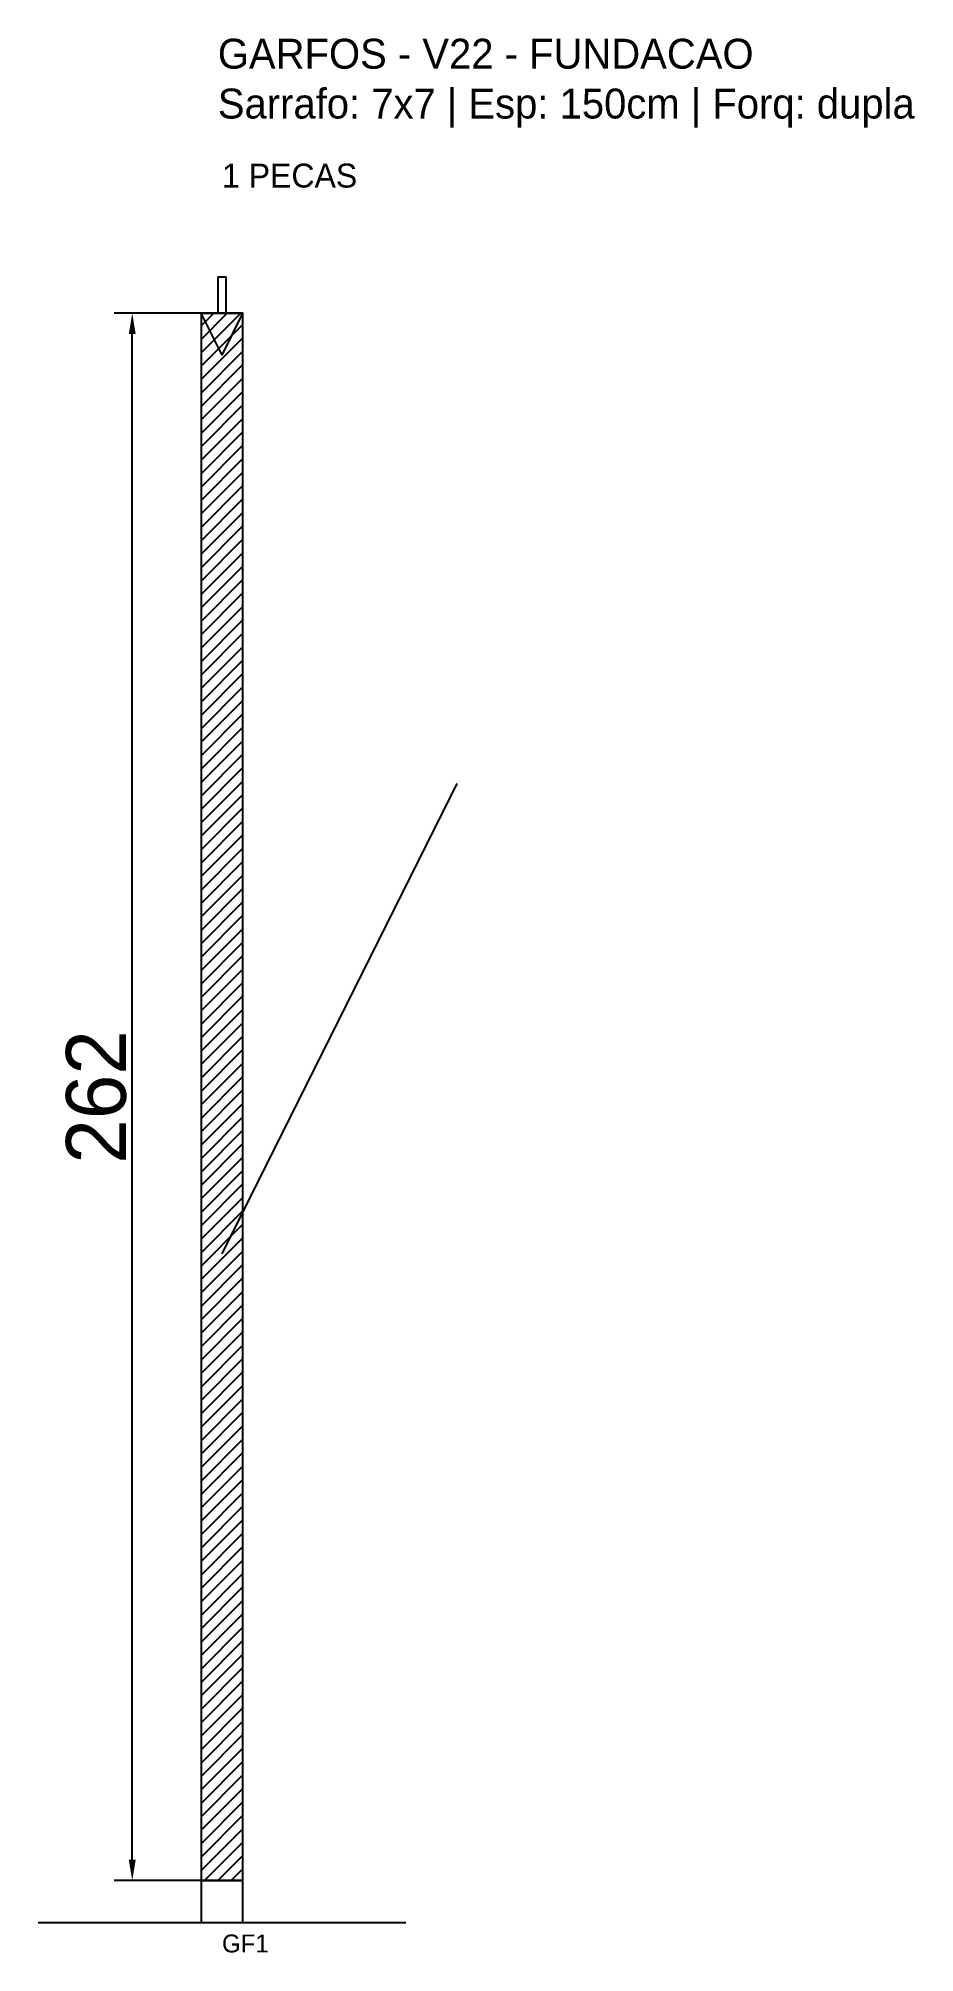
# Model space of a CAD drawing. Header units: metres. Extents: x -30 to 116, y -12 to 308.
import ezdxf

# ---------------------------------------------------------------- set-up
doc = ezdxf.new("R2010")
doc.units = ezdxf.units.M
for name, color, linetype in [('BARRA_ANCORAGEM', 1, 'Continuous'), ('COTA', 241, 'Continuous'), ('GARFOS OK', 3, 'Continuous'), ('NOME DA VIGA', 6, 'Continuous'), ('SARR_7x7', 40, 'Continuous'), ('VIGAS', 3, 'Continuous')]:
    doc.layers.add(name, color=color, linetype=linetype)
doc.dimstyles.new('EZ DXF', dxfattribs={"dimtxt": 10, "dimasz": 3.5, "dimexe": 3, "dimexo": 1.5, "dimgap": 1, "dimtad": 1, "dimdec": 1, "dimdsep": 46, "dimcen": 2.5, "dimazin": 3, "dimtfac": 1, "dimtmove": 0, "dimatfit": 3})

msp = doc.modelspace()

# ---------------------------------------------------------------- hatches: boundary and pattern name
at = {"layer": 'COTA'}
h = msp.add_hatch(dxfattribs=at)
h.set_pattern_fill('ANSI31', scale=0.5)
h.paths.add_polyline_path([(-2.8, 0), (4.2, 0), (4.2, 262), (-2.8, 262)])

# ---------------------------------------------------------------- linework, layer by layer
at = {"layer": 'BARRA_ANCORAGEM'}
msp.add_line((0.7, 104.8), (40, 183.4), dxfattribs=at)
at = {"layer": 'GARFOS OK'}
for p, q in [((0.7, 255), (-2.8, 262)), ((-2.8, 262), (4.2, 262)), ((0.7, 255), (4.2, 262))]:
    msp.add_line(p, q, dxfattribs=at)
at = {"layer": 'GARFOS OK', "linetype": 'CONTINUOUS'}
msp.add_line((-30, -7), (31.4, -7), dxfattribs=at)
at = {"layer": 'GARFOS OK'}
msp.add_lwpolyline([(-2.8, 0), (4.2, 0), (4.2, 262), (-2.8, 262), (-2.8, 0)], dxfattribs=at)
at = {"layer": 'SARR_7x7'}
msp.add_lwpolyline([(-2.8, -7), (4.2, -7), (4.2, 0), (-2.8, 0), (-2.8, -7)], dxfattribs=at)
at = {"layer": 'VIGAS'}
msp.add_lwpolyline([(0, 262), (1.4, 262), (1.4, 268), (0, 268), (0, 262)], dxfattribs=at)

# ---------------------------------------------------------------- texts
at = {"layer": 'NOME DA VIGA'}
for s, height, p in [('1 PECAS', 4, (0.7, 283)), ('GF1', 3, (0.7, -12))]:
    msp.add_text(s, height=height, dxfattribs=at).set_placement(p)
at = {"layer": 'NOME DA VIGA', "insert": (0, 293), "char_height": 5, "attachment_point": 7}
msp.add_mtext('GARFOS - V22 - FUNDACAO\\PSarrafo: 7x7 | Esp: 150cm | Forq: dupla', dxfattribs=at)

# ---------------------------------------------------------------- dimensions: what is measured, and where the dimension line sits
at = {"layer": 'COTA'}
msp.add_linear_dim(base=(-14.3, 0), p1=(0.7, 0), p2=(0.7, 262), angle=90, dimstyle='EZ DXF', dxfattribs=at).render()

doc.saveas('drawing.dxf')
